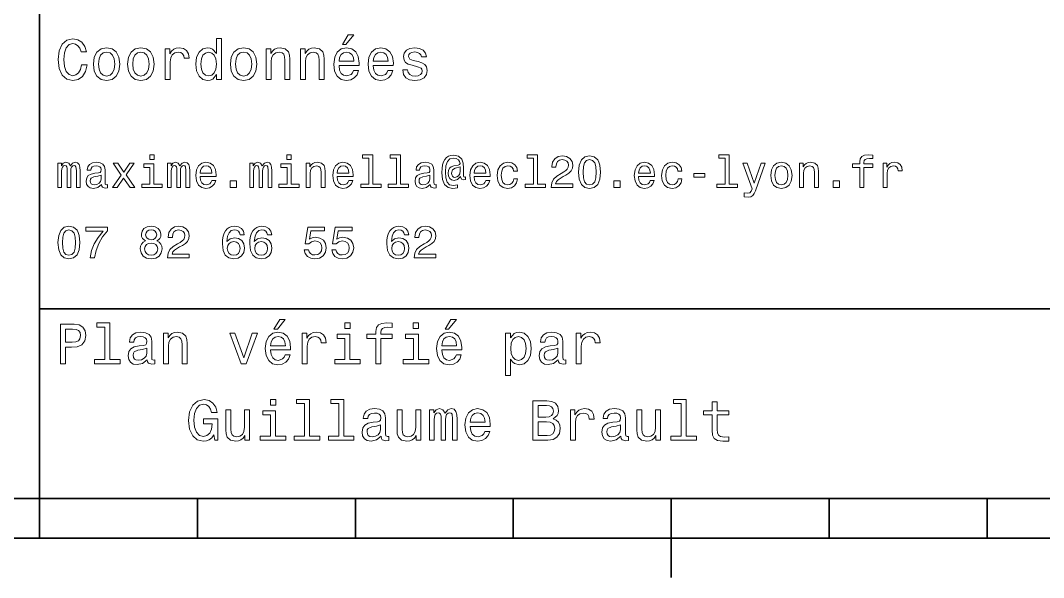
# Model space of a CAD drawing. Extents: x 0 to 420, y 0 to 297.
# Drawn here: x 218.8 to 283.6, y 5 to 40.3 of the extents above; entities that cross this region are included whole.
import ezdxf

# ---------------------------------------------------------------- set-up
doc = ezdxf.new("R2010")
doc.units = 0

msp = doc.modelspace()

# ---------------------------------------------------------------- linework, layer by layer
at = {"color": 7, "lineweight": 35}
for p, q in [((220, 10), (220, 70)), ((220, 22), (285, 22)), ((10, 10), (410, 10)), ((220, 10), (410, 10)), ((110, 7.5), (310, 7.5))]:
    msp.add_line(p, q, dxfattribs=at)
at = {"color": 7, "lineweight": 35, "ltscale": 0.0625}
for p, q in [((220, 10), (220, 7.5)), ((230, 10), (230, 7.5)), ((240, 10), (240, 7.5)), ((250, 10), (250, 7.5)), ((270, 10), (270, 7.5)), ((280, 10), (280, 7.5))]:
    msp.add_line(p, q, dxfattribs=at)
at = {"color": 7, "lineweight": 35, "ltscale": 0.125}
msp.add_line((260, 10), (260, 5), dxfattribs=at)
at = {"color": 7, "lineweight": 13}
for points in [[(222.667862, 37.460373), (222.595825, 37.15778), (222.476944, 36.941643), (222.311234, 36.808357), (222.116714, 36.765129), (221.882568, 36.829971), (221.698853, 37.024494), (221.57637, 37.341499), (221.536743, 37.780979), (221.57637, 38.216858), (221.695251, 38.537464), (221.878967, 38.731987), (222.116714, 38.80043), (222.289627, 38.764408), (222.437317, 38.663544), (222.552597, 38.501442), (222.631851, 38.278099), (222.97406, 38.278099), (222.865997, 38.620316), (222.67868, 38.879681), (222.422913, 39.041786), (222.116714, 39.099422), (221.734863, 39.009365), (221.443085, 38.757202), (221.255768, 38.342937), (221.190918, 37.780979), (221.255768, 37.219021), (221.443085, 36.804756), (221.734863, 36.548992), (222.116714, 36.462536), (222.451736, 36.530979), (222.721909, 36.721901), (222.912827, 37.035301), (223.013687, 37.460373)], [(231.201721, 36.829971), (231.201721, 36.530979), (231.518738, 36.530979), (231.518738, 39.117435), (231.205338, 39.117435), (231.205338, 38.170029), (230.963974, 38.443802), (230.816284, 38.508644), (230.646973, 38.533859), (230.340775, 38.461815), (230.103027, 38.260086), (229.94812, 37.935879), (229.894089, 37.5), (229.94812, 37.064121), (230.103027, 36.736309), (230.340775, 36.530979), (230.646973, 36.462536), (230.816284, 36.487751), (230.967575, 36.552593)], [(239.184433, 38.728386), (239.396973, 38.728386), (239.89769, 39.340778), (239.544662, 39.340778)], [(223.413544, 37.496399), (223.471176, 37.056915), (223.636887, 36.732708), (223.899857, 36.530979), (224.252884, 36.462536), (224.60231, 36.530979), (224.86528, 36.729107), (225.030975, 37.053314), (225.092224, 37.496399), (225.030975, 37.935879), (224.86528, 38.263687), (224.60231, 38.461815), (224.252884, 38.533859), (223.899857, 38.461815), (223.636887, 38.260086), (223.471176, 37.935879)], [(223.737747, 37.5), (223.770172, 37.824207), (223.871033, 38.058357), (224.033142, 38.20245), (224.252884, 38.25288), (224.469025, 38.20245), (224.631119, 38.061958), (224.731995, 37.824207), (224.768005, 37.5), (224.731995, 37.172188), (224.631119, 36.934437), (224.469025, 36.790344), (224.252884, 36.743515), (224.033142, 36.790344), (223.871033, 36.934437), (223.770172, 37.172188)], [(225.582138, 37.496399), (225.639771, 37.056915), (225.805481, 36.732708), (226.068451, 36.530979), (226.421463, 36.462536), (226.770889, 36.530979), (227.033859, 36.729107), (227.19957, 37.053314), (227.260803, 37.496399), (227.19957, 37.935879), (227.033859, 38.263687), (226.770889, 38.461815), (226.421463, 38.533859), (226.068451, 38.461815), (225.805481, 38.260086), (225.639771, 37.935879)], [(225.906342, 37.5), (225.938766, 37.824207), (226.039627, 38.058357), (226.201736, 38.20245), (226.421463, 38.25288), (226.637604, 38.20245), (226.799713, 38.061958), (226.900574, 37.824207), (226.9366, 37.5), (226.900574, 37.172188), (226.799713, 36.934437), (226.637604, 36.790344), (226.421463, 36.743515), (226.201736, 36.790344), (226.039627, 36.934437), (225.938766, 37.172188)], [(227.963257, 36.530979), (228.280258, 36.530979), (228.280258, 37.636887), (228.312683, 37.903458), (228.409943, 38.094379), (228.568451, 38.209652), (228.780975, 38.249279), (228.939484, 38.224064), (229.05835, 38.152016), (229.130402, 38.029537), (229.155624, 37.863831), (229.476227, 37.863831), (229.432999, 38.155621), (229.314117, 38.364552), (229.115997, 38.490635), (228.845825, 38.533859), (228.662109, 38.505043), (228.503601, 38.432995), (228.363113, 38.310516), (228.251434, 38.144814), (228.251434, 38.465416), (227.963257, 38.465416)], [(230.701004, 38.249279), (230.909943, 38.198845), (231.068451, 38.058357), (231.162109, 37.824207), (231.19812, 37.5), (231.162109, 37.172188), (231.068451, 36.938038), (230.909943, 36.793949), (230.701004, 36.747116), (230.502884, 36.793949), (230.351593, 36.938038), (230.250717, 37.175793), (230.218292, 37.5), (230.250717, 37.820606), (230.351593, 38.054756), (230.502884, 38.198845)], [(232.087891, 37.496399), (232.145538, 37.056915), (232.311234, 36.732708), (232.574203, 36.530979), (232.927231, 36.462536), (233.276657, 36.530979), (233.539627, 36.729107), (233.705338, 37.053314), (233.766571, 37.496399), (233.705338, 37.935879), (233.539627, 38.263687), (233.276657, 38.461815), (232.927231, 38.533859), (232.574203, 38.461815), (232.311234, 38.260086), (232.145538, 37.935879)], [(232.412109, 37.5), (232.444519, 37.824207), (232.545395, 38.058357), (232.707489, 38.20245), (232.927231, 38.25288), (233.143372, 38.20245), (233.305481, 38.061958), (233.406342, 37.824207), (233.442368, 37.5), (233.406342, 37.172188), (233.305481, 36.934437), (233.143372, 36.790344), (232.927231, 36.743515), (232.707489, 36.790344), (232.545395, 36.934437), (232.444519, 37.172188)], [(234.350143, 36.530979), (234.667145, 36.530979), (234.667145, 37.647694), (234.69957, 37.903458), (234.804031, 38.090778), (234.966141, 38.206051), (235.182281, 38.249279), (235.355194, 38.213257), (235.463257, 38.115993), (235.517288, 37.953888), (235.535309, 37.737751), (235.535309, 36.530979), (235.85231, 36.530979), (235.85231, 37.802593), (235.837891, 38.058357), (235.773056, 38.270893), (235.560516, 38.465416), (235.229111, 38.533859), (235.045395, 38.508644), (234.890488, 38.440201), (234.757202, 38.324928), (234.65274, 38.170029), (234.65274, 38.465416), (234.350143, 38.465416)], [(236.518738, 36.530979), (236.835739, 36.530979), (236.835739, 37.647694), (236.868149, 37.903458), (236.972626, 38.090778), (237.13472, 38.206051), (237.350861, 38.249279), (237.523773, 38.213257), (237.631836, 38.115993), (237.685883, 37.953888), (237.703888, 37.737751), (237.703888, 36.530979), (238.020889, 36.530979), (238.020889, 37.802593), (238.006485, 38.058357), (237.94165, 38.270893), (237.729111, 38.465416), (237.39769, 38.533859), (237.213974, 38.508644), (237.059082, 38.440201), (236.925797, 38.324928), (236.82132, 38.170029), (236.82132, 38.465416), (236.518738, 38.465416)], [(238.964691, 37.406338), (240.232712, 37.406338), (240.236313, 37.554035), (240.17868, 37.9683), (240.020172, 38.278099), (239.768005, 38.465416), (239.432999, 38.533859), (239.105194, 38.461815), (238.853027, 38.260086), (238.690918, 37.932278), (238.633286, 37.5), (238.687317, 37.056915), (238.849426, 36.732708), (239.097977, 36.530979), (239.422195, 36.462536), (239.703171, 36.509365), (239.933716, 36.631844), (240.103027, 36.826366), (240.200287, 37.085735), (239.886887, 37.085735), (239.822052, 36.941643), (239.728394, 36.833572), (239.461823, 36.747116), (239.256485, 36.786743), (239.101593, 36.912823), (239.000717, 37.118156), (238.964691, 37.395531)], [(238.964691, 37.672909), (239.004318, 37.921471), (239.101593, 38.105186), (239.249283, 38.216858), (239.443802, 38.256485), (239.63472, 38.216858), (239.782425, 38.105186), (239.872482, 37.921471), (239.904907, 37.672909)], [(241.133286, 37.406338), (242.401306, 37.406338), (242.404907, 37.554035), (242.34726, 37.9683), (242.188766, 38.278099), (241.9366, 38.465416), (241.601593, 38.533859), (241.273773, 38.461815), (241.021606, 38.260086), (240.859512, 37.932278), (240.80188, 37.5), (240.855911, 37.056915), (241.018005, 36.732708), (241.266571, 36.530979), (241.590775, 36.462536), (241.871765, 36.509365), (242.10231, 36.631844), (242.271606, 36.826366), (242.368881, 37.085735), (242.055481, 37.085735), (241.990631, 36.941643), (241.896973, 36.833572), (241.630402, 36.747116), (241.425079, 36.786743), (241.270172, 36.912823), (241.169312, 37.118156), (241.133286, 37.395531)], [(241.133286, 37.672909), (241.172913, 37.921471), (241.270172, 38.105186), (241.417862, 38.216858), (241.612396, 38.256485), (241.803314, 38.216858), (241.951004, 38.105186), (242.041061, 37.921471), (242.073486, 37.672909)], [(243.971909, 37.658501), (243.66571, 37.730545), (243.438766, 37.8134), (243.363113, 37.982708), (243.384735, 38.101585), (243.460373, 38.188038), (243.582855, 38.242073), (243.759369, 38.263687), (243.92868, 38.242073), (244.061966, 38.177231), (244.148422, 38.079971), (244.184448, 37.950287), (244.494232, 37.950287), (244.494232, 37.957493), (244.440201, 38.191643), (244.292511, 38.375359), (244.061966, 38.490635), (243.759369, 38.533859), (243.453171, 38.490635), (243.229828, 38.371758), (243.08934, 38.195244), (243.046112, 37.971901), (243.078537, 37.755764), (243.179398, 37.604465), (243.345108, 37.496399), (243.586456, 37.42075), (243.939484, 37.334293), (244.155624, 37.244236), (244.213257, 37.172188), (244.234879, 37.064121), (244.202454, 36.930836), (244.115997, 36.829971), (243.97551, 36.765129), (243.788193, 36.743515), (243.590057, 36.765129), (243.445969, 36.840778), (243.348709, 36.963257), (243.309082, 37.132565), (243.002884, 37.132565), (243.053314, 36.844379), (243.201004, 36.635445), (243.435165, 36.509365), (243.759369, 36.462536), (244.097992, 36.509365), (244.346542, 36.635445), (244.497833, 36.837173), (244.55188, 37.100143), (244.512253, 37.327087), (244.400574, 37.481987), (244.216858, 37.582851)], [(227.259369, 31.749279), (226.991348, 31.749279), (226.991348, 31.461094), (227.259369, 31.461094)], [(235.933716, 31.749279), (235.66571, 31.749279), (235.66571, 31.461094), (235.933716, 31.461094)], [(240.858795, 31.536022), (240.858795, 29.893372), (240.337173, 29.893372), (240.337173, 29.680115), (241.631119, 29.680115), (241.631119, 29.893372), (241.112396, 29.893372), (241.112396, 31.749279), (240.46109, 31.749279), (240.46109, 31.536022)], [(242.593658, 31.536022), (242.593658, 29.893372), (242.072052, 29.893372), (242.072052, 29.680115), (243.365997, 29.680115), (243.365997, 29.893372), (242.84726, 29.893372), (242.84726, 31.749279), (242.195969, 31.749279), (242.195969, 31.536022)], [(251.268021, 31.536022), (251.268021, 29.893372), (250.746399, 29.893372), (250.746399, 29.680115), (252.040344, 29.680115), (252.040344, 29.893372), (251.521622, 29.893372), (251.521622, 31.749279), (250.870316, 31.749279), (250.870316, 31.536022)], [(263.412109, 31.536022), (263.412109, 29.893372), (262.890503, 29.893372), (262.890503, 29.680115), (264.184448, 29.680115), (264.184448, 29.893372), (263.66571, 29.893372), (263.66571, 31.749279), (263.014404, 31.749279), (263.014404, 31.536022)], [(271.933716, 30.959654), (271.933716, 29.680115), (272.187317, 29.680115), (272.187317, 30.959654), (272.763702, 30.959654), (272.763702, 31.175793), (272.187317, 31.175793), (272.187317, 31.270893), (272.207489, 31.386166), (272.273773, 31.463976), (272.386169, 31.510086), (272.547546, 31.527376), (272.763702, 31.51585), (272.763702, 31.734869), (272.489929, 31.749279), (272.242096, 31.723343), (272.069183, 31.645533), (271.965424, 31.510086), (271.933716, 31.317001), (271.933716, 31.175793), (271.469757, 31.175793), (271.469757, 30.959654)], [(221.170029, 29.680115), (221.403458, 29.680115), (221.403458, 30.714697), (221.417862, 30.870316), (221.46109, 30.982708), (221.527374, 31.04899), (221.613831, 31.074928), (221.682999, 31.051872), (221.729111, 30.994236), (221.752167, 30.896254), (221.760803, 30.766571), (221.760803, 29.680115), (221.979828, 29.680115), (221.979828, 30.714697), (221.994232, 30.867435), (222.03746, 30.979826), (222.106628, 31.04899), (222.193085, 31.074928), (222.262253, 31.051872), (222.308365, 30.994236), (222.337173, 30.766571), (222.337173, 29.680115), (222.570602, 29.680115), (222.570602, 30.749279), (222.556198, 30.971182), (222.510086, 31.141211), (222.417862, 31.244957), (222.268005, 31.282421), (222.092224, 31.224783), (221.956772, 31.057636), (221.850143, 31.221901), (221.671463, 31.282421), (221.507202, 31.224783), (221.394806, 31.0634), (221.394806, 31.227665), (221.170029, 31.227665)], [(223.925079, 29.881844), (223.925079, 29.873198), (223.939484, 29.775215), (223.982712, 29.706051), (224.164261, 29.651297), (224.305481, 29.674351), (224.305481, 29.870316), (224.244949, 29.861671), (224.164261, 29.899136), (224.149857, 30.014408), (224.149857, 30.815561), (224.11528, 31.020172), (224.014404, 31.164265), (223.838623, 31.250719), (223.590775, 31.282421), (223.348709, 31.247837), (223.170029, 31.149855), (223.057632, 30.997118), (223.020172, 30.795389), (223.020172, 30.778097), (223.247833, 30.778097), (223.268005, 30.899136), (223.331406, 30.98559), (223.435165, 31.037464), (223.582138, 31.057636), (223.723343, 31.043226), (223.824203, 31), (223.88472, 30.925072), (223.904892, 30.821325), (223.893372, 30.700287), (223.84726, 30.639769), (223.731995, 30.61095), (223.515854, 30.587896), (223.268005, 30.536022), (223.092224, 30.443804), (222.98848, 30.299711), (222.956772, 30.086454), (222.985596, 29.896254), (223.074921, 29.755043), (223.219025, 29.665705), (223.417862, 29.634005), (223.685883, 29.694525)], [(224.925079, 29.680115), (225.322769, 30.282421), (225.731995, 29.680115), (226.03746, 29.680115), (225.484146, 30.478386), (226.005768, 31.227665), (225.711823, 31.227665), (225.33429, 30.665705), (224.956772, 31.227665), (224.657059, 31.227665), (225.170029, 30.475504), (224.628235, 29.680115)], [(227.250717, 29.893372), (227.250717, 31.175793), (226.599426, 31.175793), (226.599426, 30.959654), (226.997116, 30.959654), (226.997116, 29.893372), (226.478394, 29.893372), (226.478394, 29.680115), (227.775223, 29.680115), (227.775223, 29.893372)], [(228.109512, 29.680115), (228.342941, 29.680115), (228.342941, 30.714697), (228.357346, 30.870316), (228.400574, 30.982708), (228.466858, 31.04899), (228.553314, 31.074928), (228.622482, 31.051872), (228.668594, 30.994236), (228.69165, 30.896254), (228.700287, 30.766571), (228.700287, 29.680115), (228.919312, 29.680115), (228.919312, 30.714697), (228.933716, 30.867435), (228.976944, 30.979826), (229.046112, 31.04899), (229.132568, 31.074928), (229.201721, 31.051872), (229.247833, 30.994236), (229.276657, 30.766571), (229.276657, 29.680115), (229.510086, 29.680115), (229.510086, 30.749279), (229.495682, 30.971182), (229.44957, 31.141211), (229.357346, 31.244957), (229.207489, 31.282421), (229.031708, 31.224783), (228.896255, 31.057636), (228.789627, 31.221901), (228.610947, 31.282421), (228.446686, 31.224783), (228.33429, 31.0634), (228.33429, 31.227665), (228.109512, 31.227665)], [(230.167145, 30.380404), (231.181549, 30.380404), (231.184433, 30.498558), (231.138336, 30.829971), (231.01152, 31.077808), (230.809799, 31.227665), (230.541794, 31.282421), (230.279541, 31.224783), (230.077805, 31.0634), (229.94812, 30.801151), (229.902023, 30.45533), (229.945251, 30.100864), (230.074921, 29.841497), (230.273773, 29.680115), (230.533142, 29.62536), (230.757919, 29.662825), (230.942368, 29.760807), (231.077805, 29.916426), (231.155624, 30.123919), (230.904907, 30.123919), (230.853027, 30.008644), (230.778091, 29.92219), (230.564835, 29.853025), (230.400574, 29.884726), (230.276657, 29.98559), (230.195969, 30.149855), (230.167145, 30.371758)], [(233.314117, 29.680115), (233.547546, 29.680115), (233.547546, 30.714697), (233.561966, 30.870316), (233.605194, 30.982708), (233.671463, 31.04899), (233.757919, 31.074928), (233.827087, 31.051872), (233.873199, 30.994236), (233.896255, 30.896254), (233.904892, 30.766571), (233.904892, 29.680115), (234.123917, 29.680115), (234.123917, 30.714697), (234.138321, 30.867435), (234.181549, 30.979826), (234.250717, 31.04899), (234.337173, 31.074928), (234.406342, 31.051872), (234.452454, 30.994236), (234.481262, 30.766571), (234.481262, 29.680115), (234.714691, 29.680115), (234.714691, 30.749279), (234.700287, 30.971182), (234.654175, 31.141211), (234.561966, 31.244957), (234.412109, 31.282421), (234.236313, 31.224783), (234.100861, 31.057636), (233.994232, 31.221901), (233.815567, 31.282421), (233.651291, 31.224783), (233.53891, 31.0634), (233.53891, 31.227665), (233.314117, 31.227665)], [(235.925064, 29.893372), (235.925064, 31.175793), (235.273773, 31.175793), (235.273773, 30.959654), (235.671463, 30.959654), (235.671463, 29.893372), (235.15274, 29.893372), (235.15274, 29.680115), (236.44957, 29.680115), (236.44957, 29.893372)], [(236.88472, 29.680115), (237.138321, 29.680115), (237.138321, 30.573486), (237.164261, 30.778097), (237.247833, 30.927954), (237.377518, 31.020172), (237.55043, 31.054754), (237.688751, 31.025936), (237.775208, 30.948126), (237.818451, 30.818443), (237.832855, 30.645533), (237.832855, 29.680115), (238.086456, 29.680115), (238.086456, 30.697407), (238.074921, 30.902018), (238.023056, 31.072046), (237.853027, 31.227665), (237.587891, 31.282421), (237.440918, 31.262247), (237.317001, 31.207493), (237.210373, 31.115273), (237.126801, 30.991354), (237.126801, 31.227665), (236.88472, 31.227665)], [(238.841492, 30.380404), (239.855911, 30.380404), (239.858795, 30.498558), (239.812683, 30.829971), (239.685883, 31.077808), (239.484146, 31.227665), (239.216141, 31.282421), (238.953888, 31.224783), (238.752167, 31.0634), (238.622482, 30.801151), (238.57637, 30.45533), (238.619598, 30.100864), (238.749283, 29.841497), (238.94812, 29.680115), (239.207489, 29.62536), (239.432281, 29.662825), (239.616714, 29.760807), (239.752167, 29.916426), (239.829971, 30.123919), (239.579254, 30.123919), (239.527374, 30.008644), (239.452454, 29.92219), (239.239197, 29.853025), (239.074921, 29.884726), (238.951004, 29.98559), (238.870316, 30.149855), (238.841492, 30.371758)], [(244.743515, 29.881844), (244.743515, 29.873198), (244.757919, 29.775215), (244.801147, 29.706051), (244.982712, 29.651297), (245.123917, 29.674351), (245.123917, 29.870316), (245.0634, 29.861671), (244.982712, 29.899136), (244.968292, 30.014408), (244.968292, 30.815561), (244.933716, 31.020172), (244.832855, 31.164265), (244.657059, 31.250719), (244.409225, 31.282421), (244.167145, 31.247837), (243.988464, 31.149855), (243.876083, 30.997118), (243.838623, 30.795389), (243.838623, 30.778097), (244.066284, 30.778097), (244.086456, 30.899136), (244.149857, 30.98559), (244.253601, 31.037464), (244.400574, 31.057636), (244.541779, 31.043226), (244.642654, 31), (244.703171, 30.925072), (244.723343, 30.821325), (244.711823, 30.700287), (244.66571, 30.639769), (244.55043, 30.61095), (244.33429, 30.587896), (244.086456, 30.536022), (243.91066, 30.443804), (243.806915, 30.299711), (243.775223, 30.086454), (243.804031, 29.896254), (243.893372, 29.755043), (244.03746, 29.665705), (244.236313, 29.634005), (244.504318, 29.694525)], [(246.97406, 30.190201), (246.97406, 30.357347), (246.927948, 30.348703), (246.873199, 30.368876), (246.855911, 30.429394), (246.855911, 30.902018), (246.832855, 31.236311), (246.740631, 31.48415), (246.52449, 31.668587), (246.221909, 31.734869), (246.046112, 31.717579), (245.896255, 31.665705), (245.766571, 31.57925), (245.662827, 31.458212), (245.582138, 31.305475), (245.52449, 31.118155), (245.489914, 30.893372), (245.478394, 30.639769), (245.518738, 30.193083), (245.648422, 29.87608), (245.864548, 29.685879), (246.172913, 29.62536), (246.455338, 29.671469), (246.455338, 29.861671), (246.207489, 29.815561), (245.968292, 29.864553), (245.809799, 30.023054), (245.723343, 30.291065), (245.697403, 30.680115), (245.726227, 31.060518), (245.824203, 31.331411), (245.982712, 31.495676), (246.213257, 31.550432), (246.389053, 31.518732), (246.518738, 31.443804), (246.599426, 31.331411), (246.628235, 31.201729), (246.596542, 31.138329), (246.510086, 31.109509), (246.227661, 31.066282), (246.072052, 31.002882), (245.959656, 30.904898), (245.893372, 30.769451), (245.873199, 30.590778), (245.899139, 30.397694), (245.971176, 30.253601), (246.08934, 30.164265), (246.244965, 30.135447), (246.472626, 30.195965), (246.66571, 30.386166), (246.66571, 30.368876), (246.711823, 30.216137), (246.870316, 30.170029)], [(247.515854, 30.380404), (248.530258, 30.380404), (248.533142, 30.498558), (248.48703, 30.829971), (248.360229, 31.077808), (248.158508, 31.227665), (247.890488, 31.282421), (247.628235, 31.224783), (247.426514, 31.0634), (247.296829, 30.801151), (247.250717, 30.45533), (247.293945, 30.100864), (247.42363, 29.841497), (247.622482, 29.680115), (247.881851, 29.62536), (248.106628, 29.662825), (248.291061, 29.760807), (248.426514, 29.916426), (248.504318, 30.123919), (248.253601, 30.123919), (248.201736, 30.008644), (248.126801, 29.92219), (247.913544, 29.853025), (247.749283, 29.884726), (247.625366, 29.98559), (247.544678, 30.149855), (247.515854, 30.371758)], [(250.014404, 30.714697), (250.265137, 30.714697), (250.213257, 30.945244), (250.08934, 31.126801), (249.896255, 31.239193), (249.645538, 31.282421), (249.368881, 31.224783), (249.158508, 31.0634), (249.02594, 30.801151), (248.979828, 30.449568), (249.023056, 30.100864), (249.15274, 29.841497), (249.357346, 29.680115), (249.636887, 29.62536), (249.884735, 29.668587), (250.07782, 29.789625), (250.210373, 29.979826), (250.268005, 30.233429), (250.02594, 30.233429), (249.982712, 30.072046), (249.902023, 29.951008), (249.786743, 29.87608), (249.645538, 29.853025), (249.469742, 29.89049), (249.342941, 30.005764), (249.265137, 30.193083), (249.239197, 30.458212), (249.265137, 30.717579), (249.345825, 30.904898), (249.47551, 31.020172), (249.645538, 31.060518), (249.795395, 31.034582), (249.907776, 30.9683), (249.982712, 30.858789)], [(252.391937, 29.680115), (253.766571, 29.680115), (253.766571, 29.927954), (252.680115, 29.927954), (252.740631, 30.0634), (252.844391, 30.175793), (253.164276, 30.380404), (253.33429, 30.466858), (253.524506, 30.590778), (253.659943, 30.734869), (253.737762, 30.904898), (253.766571, 31.097982), (253.71759, 31.340057), (253.582138, 31.530258), (253.374634, 31.651297), (253.106628, 31.694523), (252.829971, 31.645533), (252.619598, 31.510086), (252.484161, 31.293947), (252.438049, 31.008644), (252.438049, 30.9683), (252.700287, 30.9683), (252.700287, 30.991354), (252.726227, 31.187319), (252.804031, 31.331411), (252.927963, 31.42363), (253.092224, 31.45533), (253.259369, 31.426512), (253.383286, 31.354465), (253.463989, 31.242075), (253.492798, 31.100864), (253.472626, 30.9683), (253.417877, 30.855907), (253.325653, 30.757925), (253.198853, 30.671469), (253.028824, 30.57925), (252.746399, 30.400576), (252.547546, 30.210375), (252.429398, 29.979826), (252.391937, 29.688761)], [(254.135452, 30.657061), (254.17868, 30.204611), (254.314117, 29.881844), (254.530258, 29.685879), (254.829971, 29.622478), (255.126801, 29.685879), (255.342941, 29.881844), (255.47551, 30.204611), (255.521622, 30.657061), (255.47551, 31.106628), (255.420746, 31.285301), (255.342941, 31.432276), (255.126801, 31.628242), (254.829971, 31.694523), (254.530258, 31.628242), (254.314117, 31.429394), (254.17868, 31.106628)], [(254.412109, 30.657061), (254.435165, 31.005764), (254.507202, 31.256483), (254.636887, 31.403458), (254.829971, 31.45533), (255.020172, 31.403458), (255.149857, 31.256483), (255.221909, 31.005764), (255.244965, 30.657061), (255.221909, 30.305475), (255.149857, 30.054754), (255.020172, 29.90778), (254.829971, 29.858789), (254.636887, 29.90778), (254.507202, 30.054754), (254.435165, 30.305475)], [(257.925079, 30.380404), (258.939484, 30.380404), (258.942383, 30.498558), (258.896271, 30.829971), (258.76947, 31.077808), (258.567719, 31.227665), (258.299713, 31.282421), (258.037476, 31.224783), (257.835754, 31.0634), (257.706055, 30.801151), (257.659943, 30.45533), (257.703186, 30.100864), (257.832855, 29.841497), (258.031708, 29.680115), (258.291077, 29.62536), (258.515869, 29.662825), (258.700287, 29.760807), (258.835754, 29.916426), (258.913544, 30.123919), (258.662842, 30.123919), (258.610962, 30.008644), (258.536011, 29.92219), (258.322784, 29.853025), (258.158508, 29.884726), (258.034576, 29.98559), (257.953888, 30.149855), (257.925079, 30.371758)], [(260.423645, 30.714697), (260.674347, 30.714697), (260.622498, 30.945244), (260.498566, 31.126801), (260.305481, 31.239193), (260.054749, 31.282421), (259.778107, 31.224783), (259.567719, 31.0634), (259.435181, 30.801151), (259.389038, 30.449568), (259.432281, 30.100864), (259.561951, 29.841497), (259.766571, 29.680115), (260.046112, 29.62536), (260.293945, 29.668587), (260.48703, 29.789625), (260.619598, 29.979826), (260.677246, 30.233429), (260.435181, 30.233429), (260.391937, 30.072046), (260.311249, 29.951008), (260.195984, 29.87608), (260.054749, 29.853025), (259.878967, 29.89049), (259.752167, 30.005764), (259.674347, 30.193083), (259.648438, 30.458212), (259.674347, 30.717579), (259.755035, 30.904898), (259.884735, 31.020172), (260.054749, 31.060518), (260.20462, 31.034582), (260.317017, 30.9683), (260.391937, 30.858789)], [(265.683014, 31.227665), (265.239197, 29.95389), (264.804047, 31.227665), (264.527374, 31.227665), (265.115295, 29.59366), (265.063416, 29.449568), (264.982727, 29.351585), (264.84726, 29.319883), (264.613831, 29.348703), (264.613831, 29.103746), (264.858795, 29.08069), (265.034576, 29.103746), (265.158508, 29.175793), (265.247833, 29.299711), (265.325653, 29.481268), (265.953888, 31.227665)], [(266.302612, 30.45245), (266.348694, 30.100864), (266.481262, 29.841497), (266.69165, 29.680115), (266.97406, 29.62536), (267.253601, 29.680115), (267.463989, 29.838615), (267.596558, 30.097982), (267.645538, 30.45245), (267.596558, 30.804033), (267.463989, 31.066282), (267.253601, 31.224783), (266.97406, 31.282421), (266.69165, 31.224783), (266.481262, 31.0634), (266.348694, 30.804033)], [(268.112396, 29.680115), (268.365997, 29.680115), (268.365997, 30.573486), (268.391937, 30.778097), (268.475525, 30.927954), (268.605194, 31.020172), (268.778107, 31.054754), (268.916443, 31.025936), (269.002899, 30.948126), (269.046112, 30.818443), (269.060516, 30.645533), (269.060516, 29.680115), (269.314117, 29.680115), (269.314117, 30.697407), (269.302612, 30.902018), (269.250732, 31.072046), (269.080688, 31.227665), (268.815582, 31.282421), (268.66861, 31.262247), (268.544678, 31.207493), (268.438049, 31.115273), (268.354492, 30.991354), (268.354492, 31.227665), (268.112396, 31.227665)], [(273.412109, 29.680115), (273.66571, 29.680115), (273.66571, 30.56484), (273.69165, 30.778097), (273.76947, 30.930836), (273.896271, 31.023054), (274.066284, 31.054754), (274.193085, 31.034582), (274.288208, 30.976944), (274.345825, 30.878962), (274.365997, 30.746397), (274.622498, 30.746397), (274.587891, 30.979826), (274.492798, 31.146973), (274.33429, 31.247837), (274.118164, 31.282421), (273.971191, 31.259365), (273.844391, 31.201729), (273.731995, 31.103746), (273.64267, 30.971182), (273.64267, 31.227665), (273.412109, 31.227665)], [(223.896255, 30.221901), (223.861664, 30.072046), (223.769455, 29.956772), (223.631119, 29.881844), (223.46109, 29.855907), (223.351578, 29.870316), (223.273773, 29.916426), (223.224777, 29.997118), (223.210373, 30.10951), (223.221909, 30.210375), (223.268005, 30.282421), (223.452454, 30.363111), (223.685883, 30.397694), (223.896255, 30.466858)], [(230.167145, 30.593658), (230.198853, 30.792507), (230.276657, 30.93948), (230.394806, 31.028818), (230.55043, 31.060518), (230.703171, 31.028818), (230.82132, 30.93948), (230.893372, 30.792507), (230.919312, 30.593658)], [(238.841492, 30.593658), (238.873199, 30.792507), (238.951004, 30.93948), (239.069168, 31.028818), (239.224777, 31.060518), (239.377518, 31.028818), (239.495682, 30.93948), (239.567719, 30.792507), (239.593658, 30.593658)], [(244.714691, 30.221901), (244.680115, 30.072046), (244.587891, 29.956772), (244.44957, 29.881844), (244.279541, 29.855907), (244.170029, 29.870316), (244.092224, 29.916426), (244.043228, 29.997118), (244.028824, 30.10951), (244.040344, 30.210375), (244.086456, 30.282421), (244.270889, 30.363111), (244.504318, 30.397694), (244.714691, 30.466858)], [(246.639771, 30.734869), (246.610947, 30.556196), (246.53891, 30.429394), (246.429398, 30.351585), (246.299713, 30.328529), (246.210373, 30.342939), (246.146973, 30.394812), (246.106628, 30.481268), (246.095108, 30.602304), (246.144089, 30.801151), (246.311234, 30.904898), (246.639771, 30.98559)], [(247.515854, 30.593658), (247.547546, 30.792507), (247.625366, 30.93948), (247.743515, 31.028818), (247.899139, 31.060518), (248.05188, 31.028818), (248.170029, 30.93948), (248.242081, 30.792507), (248.268005, 30.593658)], [(257.925079, 30.593658), (257.956787, 30.792507), (258.034576, 30.93948), (258.15274, 31.028818), (258.30835, 31.060518), (258.46109, 31.028818), (258.579254, 30.93948), (258.651306, 30.792507), (258.677246, 30.593658)], [(261.420746, 30.340057), (262.118164, 30.340057), (262.118164, 30.567722), (261.420746, 30.567722)], [(266.561951, 30.45533), (266.587891, 30.714697), (266.668579, 30.902018), (266.798279, 31.01729), (266.97406, 31.057636), (267.146973, 31.01729), (267.276672, 30.904898), (267.357361, 30.714697), (267.386169, 30.45533), (267.357361, 30.193083), (267.276672, 30.002882), (267.146973, 29.887608), (266.97406, 29.850143), (266.798279, 29.887608), (266.668579, 30.002882), (266.587891, 30.193083)], [(232.077805, 29.680115), (232.47551, 29.680115), (232.47551, 30.10951), (232.077805, 30.10951)], [(256.365997, 29.680115), (256.763702, 29.680115), (256.763702, 30.10951), (256.365997, 30.10951)], [(270.244965, 29.680115), (270.64267, 29.680115), (270.64267, 30.10951), (270.244965, 30.10951)], [(221.172913, 26.201731), (221.216141, 25.749281), (221.351578, 25.426514), (221.567719, 25.230549), (221.867432, 25.167149), (222.164261, 25.230549), (222.380402, 25.426514), (222.51297, 25.749281), (222.559082, 26.201731), (222.51297, 26.651299), (222.458206, 26.829971), (222.380402, 26.976946), (222.164261, 27.172913), (221.867432, 27.239193), (221.567719, 27.172913), (221.351578, 26.974064), (221.216141, 26.651299)], [(226.714691, 26.302595), (226.567719, 26.221903), (226.466858, 26.10951), (226.403458, 25.9683), (226.383286, 25.798271), (226.429398, 25.541788), (226.561966, 25.342941), (226.778091, 25.216139), (227.072052, 25.167149), (227.363113, 25.216139), (227.579254, 25.342941), (227.711823, 25.541788), (227.760803, 25.798271), (227.737747, 25.9683), (227.677231, 26.10951), (227.573486, 26.221903), (227.429398, 26.302595), (227.544662, 26.371759), (227.625366, 26.46686), (227.674347, 26.582134), (227.691635, 26.723343), (227.645538, 26.927956), (227.52449, 27.09222), (227.328537, 27.198849), (227.072052, 27.239193), (226.812683, 27.198849), (226.616714, 27.09222), (226.492798, 26.927956), (226.44957, 26.723343), (226.463974, 26.582134), (226.51297, 26.46686)], [(228.103745, 25.224785), (229.478394, 25.224785), (229.478394, 25.472624), (228.391937, 25.472624), (228.452454, 25.60807), (228.556198, 25.720463), (228.876083, 25.925074), (229.046112, 26.011528), (229.236313, 26.135448), (229.371765, 26.279539), (229.44957, 26.449568), (229.478394, 26.642653), (229.429398, 26.884727), (229.293945, 27.074928), (229.086456, 27.195967), (228.818451, 27.239193), (228.541794, 27.190203), (228.331406, 27.054756), (228.195969, 26.838617), (228.149857, 26.553314), (228.149857, 26.51297), (228.412109, 26.51297), (228.412109, 26.536024), (228.438034, 26.731989), (228.515854, 26.876081), (228.639771, 26.9683), (228.804031, 27), (228.971176, 26.971182), (229.095093, 26.899136), (229.175797, 26.786745), (229.204605, 26.645535), (229.184433, 26.51297), (229.129684, 26.400578), (229.03746, 26.302595), (228.91066, 26.216139), (228.740631, 26.12392), (228.458206, 25.945246), (228.259369, 25.755045), (228.141205, 25.524496), (228.103745, 25.233431)], [(232.968292, 26.685881), (232.913544, 26.91931), (232.786743, 27.09222), (232.590775, 27.201731), (232.337173, 27.239193), (232.167145, 27.219021), (232.020172, 27.164267), (231.890488, 27.074928), (231.780975, 26.948128), (231.694519, 26.789627), (231.631119, 26.596542), (231.590775, 26.368877), (231.579254, 26.112392), (231.625366, 25.703171), (231.766571, 25.406342), (231.994232, 25.227667), (232.305481, 25.167149), (232.585022, 25.219021), (232.798264, 25.354467), (232.9366, 25.567724), (232.985596, 25.838617), (232.9366, 26.112392), (232.804031, 26.322767), (232.599426, 26.455332), (232.345825, 26.501442), (232.072052, 26.443806), (231.867432, 26.279539), (231.91066, 26.596542), (232.002884, 26.824209), (232.144089, 26.959656), (232.340057, 27.005764), (232.484146, 26.98271), (232.593658, 26.922192), (232.66571, 26.821327), (232.703171, 26.685881)], [(234.703171, 26.685881), (234.648407, 26.91931), (234.521606, 27.09222), (234.325653, 27.201731), (234.072052, 27.239193), (233.902023, 27.219021), (233.755035, 27.164267), (233.625366, 27.074928), (233.515854, 26.948128), (233.429398, 26.789627), (233.365997, 26.596542), (233.325653, 26.368877), (233.314117, 26.112392), (233.360229, 25.703171), (233.501434, 25.406342), (233.729111, 25.227667), (234.040344, 25.167149), (234.319885, 25.219021), (234.533142, 25.354467), (234.671463, 25.567724), (234.720459, 25.838617), (234.671463, 26.112392), (234.53891, 26.322767), (234.33429, 26.455332), (234.080688, 26.501442), (233.806915, 26.443806), (233.60231, 26.279539), (233.645538, 26.596542), (233.737747, 26.824209), (233.878967, 26.959656), (234.074921, 27.005764), (234.219025, 26.98271), (234.328522, 26.922192), (234.400574, 26.821327), (234.438034, 26.685881)], [(243.377518, 26.685881), (243.322769, 26.91931), (243.195969, 27.09222), (243, 27.201731), (242.746399, 27.239193), (242.57637, 27.219021), (242.429398, 27.164267), (242.299713, 27.074928), (242.190201, 26.948128), (242.103745, 26.789627), (242.040344, 26.596542), (242, 26.368877), (241.988464, 26.112392), (242.034576, 25.703171), (242.175797, 25.406342), (242.403458, 25.227667), (242.714691, 25.167149), (242.994232, 25.219021), (243.207489, 25.354467), (243.345825, 25.567724), (243.394806, 25.838617), (243.345825, 26.112392), (243.213257, 26.322767), (243.008636, 26.455332), (242.755035, 26.501442), (242.481262, 26.443806), (242.276657, 26.279539), (242.319885, 26.596542), (242.412109, 26.824209), (242.553314, 26.959656), (242.749283, 27.005764), (242.893372, 26.98271), (243.002884, 26.922192), (243.074921, 26.821327), (243.112396, 26.685881)], [(243.717575, 25.224785), (245.092224, 25.224785), (245.092224, 25.472624), (244.005768, 25.472624), (244.066284, 25.60807), (244.170029, 25.720463), (244.489914, 25.925074), (244.659943, 26.011528), (244.850143, 26.135448), (244.985596, 26.279539), (245.0634, 26.449568), (245.092224, 26.642653), (245.043228, 26.884727), (244.907776, 27.074928), (244.700287, 27.195967), (244.432281, 27.239193), (244.155624, 27.190203), (243.945251, 27.054756), (243.809799, 26.838617), (243.763687, 26.553314), (243.763687, 26.51297), (244.02594, 26.51297), (244.02594, 26.536024), (244.05188, 26.731989), (244.129684, 26.876081), (244.253601, 26.9683), (244.417862, 27), (244.585022, 26.971182), (244.708939, 26.899136), (244.789627, 26.786745), (244.818451, 26.645535), (244.798279, 26.51297), (244.743515, 26.400578), (244.651291, 26.302595), (244.52449, 26.216139), (244.354462, 26.12392), (244.072052, 25.945246), (243.873199, 25.755045), (243.755035, 25.524496), (243.717575, 25.233431)], [(221.44957, 26.201731), (221.472626, 26.550434), (221.544662, 26.801153), (221.674347, 26.948128), (221.867432, 27), (222.057632, 26.948128), (222.187317, 26.801153), (222.259369, 26.550434), (222.282425, 26.201731), (222.259369, 25.850145), (222.187317, 25.599424), (222.057632, 25.45245), (221.867432, 25.40346), (221.674347, 25.45245), (221.544662, 25.599424), (221.472626, 25.850145)], [(223.201736, 25.224785), (223.492798, 25.224785), (223.587891, 25.700289), (223.755051, 26.144093), (223.991348, 26.556196), (224.299713, 26.942364), (224.299713, 27.181557), (222.927948, 27.181557), (222.927948, 26.91931), (224.023056, 26.91931), (223.706055, 26.53026), (223.466858, 26.12392), (223.299713, 25.691643)], [(226.723343, 26.700289), (226.746399, 26.827091), (226.815567, 26.925074), (226.925079, 26.985592), (227.072052, 27.008646), (227.216141, 26.985592), (227.325653, 26.925074), (227.394806, 26.827091), (227.420746, 26.700289), (227.394806, 26.570606), (227.325653, 26.469742), (227.216141, 26.40346), (227.072052, 26.383286), (226.925079, 26.406342), (226.815567, 26.469742), (226.746399, 26.570606)], [(236.766571, 25.746399), (236.829971, 25.510088), (236.971176, 25.325649), (237.17868, 25.210375), (237.443802, 25.167149), (237.734863, 25.219021), (237.96254, 25.360231), (238.106628, 25.585016), (238.161377, 25.873199), (238.112396, 26.141211), (237.97406, 26.351585), (237.757919, 26.487032), (237.478378, 26.536024), (237.262253, 26.501442), (237.095093, 26.406342), (237.175797, 26.945246), (238.05188, 26.945246), (238.05188, 27.181557), (236.982712, 27.181557), (236.824203, 26.121038), (237.054749, 26.121038), (237.221893, 26.256485), (237.43515, 26.305477), (237.619598, 26.273777), (237.760803, 26.181557), (237.850143, 26.040346), (237.881836, 25.858791), (237.850143, 25.677235), (237.757919, 25.536024), (237.616714, 25.446688), (237.43515, 25.414986), (237.282425, 25.43516), (237.164261, 25.501442), (237.077805, 25.605188), (237.034576, 25.746399)], [(238.501434, 25.746399), (238.564835, 25.510088), (238.706055, 25.325649), (238.913544, 25.210375), (239.17868, 25.167149), (239.469742, 25.219021), (239.697403, 25.360231), (239.841492, 25.585016), (239.896255, 25.873199), (239.84726, 26.141211), (239.708939, 26.351585), (239.492798, 26.487032), (239.213257, 26.536024), (238.997116, 26.501442), (238.829971, 26.406342), (238.91066, 26.945246), (239.786743, 26.945246), (239.786743, 27.181557), (238.717575, 27.181557), (238.559082, 26.121038), (238.789627, 26.121038), (238.956772, 26.256485), (239.170029, 26.305477), (239.354462, 26.273777), (239.495682, 26.181557), (239.585007, 26.040346), (239.616714, 25.858791), (239.585007, 25.677235), (239.492798, 25.536024), (239.351578, 25.446688), (239.170029, 25.414986), (239.017288, 25.43516), (238.899139, 25.501442), (238.812683, 25.605188), (238.769455, 25.746399)], [(226.659943, 25.804035), (226.685883, 25.956774), (226.769455, 26.072046), (226.899139, 26.146975), (227.072052, 26.172913), (227.242081, 26.146975), (227.371765, 26.072046), (227.455338, 25.956774), (227.484146, 25.804035), (227.455338, 25.639771), (227.371765, 25.515852), (227.242081, 25.43516), (227.072052, 25.409224), (226.899139, 25.43516), (226.769455, 25.515852), (226.685883, 25.639771)], [(232.706055, 25.835735), (232.674347, 25.654181), (232.593658, 25.515852), (232.463974, 25.423632), (232.302597, 25.394814), (232.132568, 25.423632), (232.002884, 25.51297), (231.919312, 25.651299), (231.893372, 25.832853), (231.922195, 26.011528), (232.002884, 26.146975), (232.135452, 26.233431), (232.314117, 26.265131), (232.469742, 26.233431), (232.593658, 26.149857), (232.674347, 26.01441)], [(234.440918, 25.835735), (234.409225, 25.654181), (234.328522, 25.515852), (234.198853, 25.423632), (234.03746, 25.394814), (233.867432, 25.423632), (233.737747, 25.51297), (233.654175, 25.651299), (233.628235, 25.832853), (233.657059, 26.011528), (233.737747, 26.146975), (233.870316, 26.233431), (234.048996, 26.265131), (234.204605, 26.233431), (234.328522, 26.149857), (234.409225, 26.01441)], [(243.115265, 25.835735), (243.083572, 25.654181), (243.002884, 25.515852), (242.873199, 25.423632), (242.711823, 25.394814), (242.541779, 25.423632), (242.412109, 25.51297), (242.328522, 25.651299), (242.302597, 25.832853), (242.331406, 26.011528), (242.412109, 26.146975), (242.544662, 26.233431), (242.723343, 26.265131), (242.878967, 26.233431), (243.002884, 26.149857), (243.083572, 26.01441)], [(221.324203, 18.530979), (221.655624, 18.530979), (221.655624, 19.586454), (222.023056, 19.586454), (222.394089, 19.604465), (222.689484, 19.730547), (222.880402, 19.975504), (222.945251, 20.310518), (222.894806, 20.620316), (222.750717, 20.847261), (222.51297, 20.98415), (222.188766, 21.030979), (221.324203, 21.030979)], [(224.137604, 20.850864), (224.137604, 18.79755), (223.485596, 18.79755), (223.485596, 18.530979), (225.103027, 18.530979), (225.103027, 18.79755), (224.454605, 18.79755), (224.454605, 21.117435), (223.640488, 21.117435), (223.640488, 20.850864)], [(234.84726, 20.728386), (235.059799, 20.728386), (235.560516, 21.340778), (235.207489, 21.340778)], [(239.667145, 21.117435), (239.332138, 21.117435), (239.332138, 20.757204), (239.667145, 20.757204)], [(241.295395, 20.130404), (241.295395, 18.530979), (241.612396, 18.530979), (241.612396, 20.130404), (242.332855, 20.130404), (242.332855, 20.400576), (241.612396, 20.400576), (241.612396, 20.519451), (241.637604, 20.663544), (241.720459, 20.760807), (241.860947, 20.818443), (242.062683, 20.840057), (242.332855, 20.825647), (242.332855, 21.099422), (241.990631, 21.117435), (241.680832, 21.085014), (241.464691, 20.987751), (241.335022, 20.818443), (241.295395, 20.577089), (241.295395, 20.400576), (240.715424, 20.400576), (240.715424, 20.130404)], [(244.004318, 21.117435), (243.669312, 21.117435), (243.669312, 20.757204), (244.004318, 20.757204)], [(245.690201, 20.728386), (245.90274, 20.728386), (246.403458, 21.340778), (246.05043, 21.340778)], [(222.098709, 20.724783), (222.314835, 20.703169), (222.473343, 20.634726), (222.567001, 20.508644), (222.599426, 20.310518), (222.5634, 20.101583), (222.466141, 19.975504), (222.30043, 19.910662), (222.073486, 19.892651), (221.655624, 19.892651), (221.655624, 20.724783)], [(226.824921, 18.78314), (226.824921, 18.772333), (226.842941, 18.649855), (226.896973, 18.5634), (227.123917, 18.494957), (227.30043, 18.523775), (227.30043, 18.768732), (227.224777, 18.757925), (227.123917, 18.804754), (227.105911, 18.948847), (227.105911, 19.950287), (227.062683, 20.206051), (226.9366, 20.386166), (226.716858, 20.494236), (226.407059, 20.533861), (226.104462, 20.490633), (225.881119, 20.368155), (225.740631, 20.177233), (225.693802, 19.925072), (225.693802, 19.903458), (225.978394, 19.903458), (226.003601, 20.054754), (226.082855, 20.162823), (226.21254, 20.227665), (226.396255, 20.252882), (226.572769, 20.234869), (226.698853, 20.180836), (226.77449, 20.087175), (226.799713, 19.957493), (226.785309, 19.806194), (226.727661, 19.730547), (226.583572, 19.694523), (226.3134, 19.665705), (226.003601, 19.600864), (225.783859, 19.48559), (225.654175, 19.305475), (225.614548, 19.038904), (225.650574, 18.801151), (225.762253, 18.62464), (225.942368, 18.512968), (226.190918, 18.473343), (226.52594, 18.54899)], [(227.844376, 18.530979), (228.161377, 18.530979), (228.161377, 19.647694), (228.193802, 19.903458), (228.298279, 20.090778), (228.460373, 20.206051), (228.676514, 20.249279), (228.849426, 20.213255), (228.957489, 20.115993), (229.011536, 19.95389), (229.029541, 19.737751), (229.029541, 18.530979), (229.346542, 18.530979), (229.346542, 19.802593), (229.332138, 20.058357), (229.267288, 20.270893), (229.054749, 20.465418), (228.723343, 20.533861), (228.539627, 20.508644), (228.38472, 20.440201), (228.251434, 20.324926), (228.146973, 20.170029), (228.146973, 20.465418), (227.844376, 20.465418)], [(232.76152, 18.530979), (233.096542, 18.530979), (233.802597, 20.465418), (233.474777, 20.465418), (232.930832, 18.905619), (232.376083, 20.465418), (232.044662, 20.465418)], [(234.627518, 19.40634), (235.895538, 19.40634), (235.899139, 19.554033), (235.841492, 19.9683), (235.682999, 20.278097), (235.430832, 20.465418), (235.095825, 20.533861), (234.768005, 20.461815), (234.515854, 20.260086), (234.353745, 19.932276), (234.296112, 19.5), (234.350143, 19.056915), (234.512253, 18.732708), (234.760803, 18.530979), (235.085022, 18.462536), (235.365997, 18.509365), (235.596542, 18.631844), (235.765854, 18.826368), (235.863113, 19.085733), (235.549713, 19.085733), (235.484863, 18.941643), (235.391205, 18.833572), (235.124634, 18.747118), (234.919312, 18.786743), (234.764404, 18.912823), (234.663544, 19.118155), (234.627518, 19.395533)], [(234.627518, 19.672911), (234.667145, 19.921469), (234.764404, 20.105186), (234.912109, 20.216858), (235.106628, 20.256483), (235.297546, 20.216858), (235.445251, 20.105186), (235.535309, 19.921469), (235.567719, 19.672911)], [(236.637604, 18.530979), (236.954605, 18.530979), (236.954605, 19.636887), (236.98703, 19.903458), (237.08429, 20.094379), (237.242798, 20.209654), (237.455338, 20.249279), (237.613831, 20.224062), (237.732712, 20.152016), (237.804749, 20.029537), (237.829971, 19.863832), (238.150574, 19.863832), (238.107346, 20.155619), (237.988464, 20.364553), (237.790344, 20.490633), (237.520172, 20.533861), (237.336456, 20.505043), (237.177948, 20.432997), (237.03746, 20.310518), (236.925797, 20.144812), (236.925797, 20.465418), (236.637604, 20.465418)], [(239.656342, 18.79755), (239.656342, 20.400576), (238.842224, 20.400576), (238.842224, 20.130404), (239.33934, 20.130404), (239.33934, 18.79755), (238.690918, 18.79755), (238.690918, 18.530979), (240.311966, 18.530979), (240.311966, 18.79755)], [(243.993515, 18.79755), (243.993515, 20.400576), (243.179398, 20.400576), (243.179398, 20.130404), (243.676514, 20.130404), (243.676514, 18.79755), (243.028107, 18.79755), (243.028107, 18.530979), (244.649139, 18.530979), (244.649139, 18.79755)], [(245.470459, 19.40634), (246.73848, 19.40634), (246.742081, 19.554033), (246.684448, 19.9683), (246.52594, 20.278097), (246.273773, 20.465418), (245.938766, 20.533861), (245.610962, 20.461815), (245.358795, 20.260086), (245.196686, 19.932276), (245.139053, 19.5), (245.193085, 19.056915), (245.355194, 18.732708), (245.603745, 18.530979), (245.927948, 18.462536), (246.208939, 18.509365), (246.439484, 18.631844), (246.608795, 18.826368), (246.706055, 19.085733), (246.392654, 19.085733), (246.32782, 18.941643), (246.234146, 18.833572), (245.967575, 18.747118), (245.762253, 18.786743), (245.607346, 18.912823), (245.506485, 19.118155), (245.470459, 19.395533)], [(245.470459, 19.672911), (245.510086, 19.921469), (245.607346, 20.105186), (245.755051, 20.216858), (245.94957, 20.256483), (246.140488, 20.216858), (246.288193, 20.105186), (246.37825, 19.921469), (246.41066, 19.672911)], [(249.829254, 20.166426), (249.829254, 20.465418), (249.512253, 20.465418), (249.512253, 17.7817), (249.829254, 17.7817), (249.829254, 18.826368), (249.940918, 18.657061), (250.067001, 18.545389), (250.384003, 18.462536), (250.6866, 18.530979), (250.924347, 18.736311), (251.079254, 19.060518), (251.136887, 19.5), (251.079254, 19.935879), (250.924347, 20.260086), (250.6866, 20.461815), (250.384003, 20.533861), (250.211105, 20.512247), (250.0634, 20.443804), (249.937317, 20.328529)], [(250.329971, 18.747118), (250.117432, 18.793947), (249.96254, 18.93804), (249.86528, 19.17219), (249.832855, 19.5), (249.86528, 19.824207), (249.96254, 20.058357), (250.117432, 20.198847), (250.329971, 20.249279), (250.524506, 20.198847), (250.679398, 20.054754), (250.776657, 19.820604), (250.812683, 19.5), (250.776657, 19.175793), (250.679398, 18.93804), (250.524506, 18.793947)], [(252.847992, 18.78314), (252.847992, 18.772333), (252.865997, 18.649855), (252.920029, 18.5634), (253.146973, 18.494957), (253.323486, 18.523775), (253.323486, 18.768732), (253.247849, 18.757925), (253.146973, 18.804754), (253.128967, 18.948847), (253.128967, 19.950287), (253.085739, 20.206051), (252.959656, 20.386166), (252.739914, 20.494236), (252.430115, 20.533861), (252.127533, 20.490633), (251.904175, 20.368155), (251.763687, 20.177233), (251.716858, 19.925072), (251.716858, 19.903458), (252.00145, 19.903458), (252.026657, 20.054754), (252.105911, 20.162823), (252.235596, 20.227665), (252.419312, 20.252882), (252.595825, 20.234869), (252.721909, 20.180836), (252.797562, 20.087175), (252.822769, 19.957493), (252.808365, 19.806194), (252.750732, 19.730547), (252.606628, 19.694523), (252.336456, 19.665705), (252.026657, 19.600864), (251.806915, 19.48559), (251.677246, 19.305475), (251.637619, 19.038904), (251.67363, 18.801151), (251.785309, 18.62464), (251.965424, 18.512968), (252.213989, 18.473343), (252.548996, 18.54899)], [(253.986313, 18.530979), (254.303314, 18.530979), (254.303314, 19.636887), (254.335739, 19.903458), (254.432999, 20.094379), (254.591507, 20.209654), (254.804047, 20.249279), (254.96254, 20.224062), (255.081421, 20.152016), (255.153473, 20.029537), (255.17868, 19.863832), (255.499283, 19.863832), (255.456055, 20.155619), (255.337189, 20.364553), (255.139053, 20.490633), (254.868881, 20.533861), (254.685165, 20.505043), (254.526657, 20.432997), (254.386169, 20.310518), (254.274506, 20.144812), (254.274506, 20.465418), (253.986313, 20.465418)], [(226.78891, 19.208212), (226.745682, 19.020893), (226.630402, 18.876801), (226.457489, 18.78314), (226.244965, 18.750719), (226.108063, 18.768732), (226.010803, 18.826368), (225.94957, 18.927233), (225.931549, 19.067722), (225.945969, 19.193804), (226.003601, 19.283861), (226.234146, 19.384726), (226.52594, 19.427954), (226.78891, 19.514408)], [(252.811966, 19.208212), (252.768738, 19.020893), (252.653458, 18.876801), (252.48056, 18.78314), (252.268021, 18.750719), (252.131134, 18.768732), (252.033875, 18.826368), (251.972626, 18.927233), (251.95462, 19.067722), (251.969025, 19.193804), (252.026657, 19.283861), (252.257202, 19.384726), (252.548996, 19.427954), (252.811966, 19.514408)], [(231.046097, 14.025577), (231.10733, 13.690562), (231.287445, 13.690562), (231.287445, 15.041427), (230.376068, 15.041427), (230.376068, 14.73523), (230.938034, 14.73523), (230.938034, 14.713617), (230.894806, 14.382205), (230.779526, 14.137248), (230.603012, 13.982349), (230.38327, 13.931917), (230.138321, 13.996758), (229.947388, 14.191282), (229.824921, 14.511888), (229.781693, 14.951369), (229.82132, 15.387248), (229.943787, 15.707853), (230.138321, 15.902378), (230.401291, 15.970821), (230.581406, 15.934798), (230.729095, 15.833934), (230.837158, 15.664625), (230.898407, 15.43768), (231.255035, 15.43768), (231.161377, 15.783502), (230.984863, 16.042868), (230.736298, 16.201368), (230.422897, 16.259007), (230.012238, 16.168949), (229.702438, 15.90598), (229.504318, 15.491714), (229.435867, 14.940562), (229.504318, 14.385807), (229.702438, 13.971542), (229.994217, 13.708573), (230.361664, 13.622118), (230.566986, 13.650937), (230.750702, 13.722983), (230.90921, 13.849064)], [(234.958206, 16.277018), (234.623184, 16.277018), (234.623184, 15.916787), (234.958206, 15.916787)], [(236.777359, 16.010447), (236.777359, 13.957133), (236.125351, 13.957133), (236.125351, 13.690562), (237.742783, 13.690562), (237.742783, 13.957133), (237.094376, 13.957133), (237.094376, 16.277018), (236.280243, 16.277018), (236.280243, 16.010447)], [(238.945953, 16.010447), (238.945953, 13.957133), (238.29393, 13.957133), (238.29393, 13.690562), (239.911377, 13.690562), (239.911377, 13.957133), (239.262955, 13.957133), (239.262955, 16.277018), (238.448837, 16.277018), (238.448837, 16.010447)], [(260.631836, 16.010447), (260.631836, 13.957133), (259.979828, 13.957133), (259.979828, 13.690562), (261.59726, 13.690562), (261.59726, 13.957133), (260.948853, 13.957133), (260.948853, 16.277018), (260.134705, 16.277018), (260.134705, 16.010447)], [(233.301147, 15.625), (232.984131, 15.625), (232.984131, 14.508286), (232.94812, 14.248919), (232.843643, 14.0616), (232.681549, 13.946326), (232.469009, 13.910303), (232.299698, 13.939121), (232.191635, 14.025577), (232.130386, 14.173271), (232.115982, 14.382205), (232.115982, 15.625), (231.798981, 15.625), (231.798981, 14.353387), (231.809784, 14.097623), (231.878235, 13.885087), (232.087158, 13.690562), (232.42218, 13.622118), (232.602295, 13.647335), (232.757187, 13.712176), (232.890472, 13.823848), (232.99855, 13.985951), (232.99855, 13.690562), (233.301147, 13.690562)], [(234.947388, 13.957133), (234.947388, 15.560159), (234.13327, 15.560159), (234.13327, 15.289986), (234.630386, 15.289986), (234.630386, 13.957133), (233.981979, 13.957133), (233.981979, 13.690562), (235.603012, 13.690562), (235.603012, 13.957133)], [(241.63327, 13.942723), (241.63327, 13.931917), (241.651291, 13.809439), (241.705322, 13.722983), (241.932266, 13.654539), (242.10878, 13.683357), (242.10878, 13.928314), (242.033127, 13.917507), (241.932266, 13.964337), (241.914246, 14.10843), (241.914246, 15.109871), (241.871033, 15.365634), (241.744949, 15.54575), (241.525208, 15.653819), (241.215408, 15.693444), (240.912811, 15.650216), (240.689468, 15.527738), (240.548981, 15.336816), (240.502151, 15.084655), (240.502151, 15.063041), (240.786728, 15.063041), (240.811951, 15.214337), (240.891205, 15.322407), (241.020874, 15.387248), (241.204605, 15.412464), (241.381119, 15.394453), (241.507187, 15.340418), (241.58284, 15.246758), (241.608063, 15.117075), (241.593643, 14.965778), (241.536011, 14.89013), (241.391922, 14.854107), (241.12175, 14.825289), (240.811951, 14.760447), (240.592209, 14.645173), (240.462524, 14.465058), (240.422897, 14.198487), (240.458923, 13.960735), (240.570587, 13.784223), (240.750702, 13.672551), (240.999268, 13.632925), (241.33429, 13.708573)], [(244.144073, 15.625), (243.827072, 15.625), (243.827072, 14.508286), (243.791046, 14.248919), (243.686584, 14.0616), (243.52449, 13.946326), (243.311951, 13.910303), (243.142639, 13.939121), (243.034576, 14.025577), (242.973328, 14.173271), (242.958923, 14.382205), (242.958923, 15.625), (242.641922, 15.625), (242.641922, 14.353387), (242.652725, 14.097623), (242.721176, 13.885087), (242.930099, 13.690562), (243.265121, 13.622118), (243.445236, 13.647335), (243.600128, 13.712176), (243.733414, 13.823848), (243.841492, 13.985951), (243.841492, 13.690562), (244.144073, 13.690562)], [(244.695236, 13.690562), (244.987015, 13.690562), (244.987015, 14.983789), (245.005035, 15.178314), (245.059067, 15.318804), (245.141922, 15.401657), (245.249985, 15.434078), (245.336441, 15.40526), (245.394073, 15.333214), (245.422897, 15.210735), (245.433701, 15.048632), (245.433701, 13.690562), (245.707474, 13.690562), (245.707474, 14.983789), (245.725494, 15.174712), (245.779526, 15.315202), (245.865982, 15.401657), (245.974045, 15.434078), (246.060501, 15.40526), (246.118149, 15.333214), (246.154175, 15.048632), (246.154175, 13.690562), (246.445953, 13.690562), (246.445953, 15.027018), (246.427948, 15.304395), (246.3703, 15.516932), (246.255035, 15.646614), (246.067719, 15.693444), (245.847977, 15.621398), (245.678665, 15.412464), (245.54538, 15.617796), (245.322037, 15.693444), (245.116699, 15.621398), (244.976212, 15.419669), (244.976212, 15.625), (244.695236, 15.625)], [(247.267273, 14.565923), (248.535294, 14.565923), (248.538895, 14.713617), (248.481262, 15.127882), (248.322754, 15.43768), (248.070587, 15.625), (247.73558, 15.693444), (247.407776, 15.621398), (247.155609, 15.419669), (246.9935, 15.091859), (246.935867, 14.659582), (246.989899, 14.216499), (247.152008, 13.892291), (247.400558, 13.690562), (247.724777, 13.622118), (248.005753, 13.668948), (248.236298, 13.791427), (248.405609, 13.985951), (248.502869, 14.245317), (248.189468, 14.245317), (248.124634, 14.101225), (248.030975, 13.993155), (247.764404, 13.9067), (247.559067, 13.946326), (247.404175, 14.072407), (247.303299, 14.277738), (247.267273, 14.555116)], [(252.523041, 15.041427), (252.775208, 15.25036), (252.840042, 15.39085), (252.861664, 15.563761), (252.814835, 15.833934), (252.674347, 16.028458), (252.447388, 16.147335), (252.130402, 16.190563), (251.240631, 16.190563), (251.240631, 13.690562), (252.180832, 13.690562), (252.515839, 13.740994), (252.764404, 13.888689), (252.919296, 14.122839), (252.973328, 14.439842), (252.940918, 14.652378), (252.854462, 14.828891), (252.713959, 14.958574)], [(252.061951, 15.153098), (251.572037, 15.153098), (251.572037, 15.891571), (252.090775, 15.891571), (252.285294, 15.869957), (252.42218, 15.805116), (252.505035, 15.693444), (252.533844, 15.527738), (252.501434, 15.362032), (252.414978, 15.246758), (252.267273, 15.174712)], [(253.614548, 13.690562), (253.931549, 13.690562), (253.931549, 14.79647), (253.963974, 15.063041), (254.061234, 15.253963), (254.219727, 15.369237), (254.432266, 15.408862), (254.590775, 15.383646), (254.709641, 15.3116), (254.781693, 15.189121), (254.806915, 15.023416), (255.127518, 15.023416), (255.08429, 15.315202), (254.965408, 15.524136), (254.767288, 15.650216), (254.497101, 15.693444), (254.313385, 15.664625), (254.154892, 15.59258), (254.014404, 15.470101), (253.902725, 15.304395), (253.902725, 15.625), (253.614548, 15.625)], [(256.813385, 13.942723), (256.813385, 13.931917), (256.83139, 13.809439), (256.885437, 13.722983), (257.112396, 13.654539), (257.28891, 13.683357), (257.28891, 13.928314), (257.213257, 13.917507), (257.112396, 13.964337), (257.09436, 14.10843), (257.09436, 15.109871), (257.051147, 15.365634), (256.925049, 15.54575), (256.705322, 15.653819), (256.395538, 15.693444), (256.092926, 15.650216), (255.869583, 15.527738), (255.729095, 15.336816), (255.682266, 15.084655), (255.682266, 15.063041), (255.966858, 15.063041), (255.992065, 15.214337), (256.07132, 15.322407), (256.200989, 15.387248), (256.384705, 15.412464), (256.561218, 15.394453), (256.687317, 15.340418), (256.76297, 15.246758), (256.788177, 15.117075), (256.773773, 14.965778), (256.716125, 14.89013), (256.572021, 14.854107), (256.30188, 14.825289), (255.992065, 14.760447), (255.772324, 14.645173), (255.642639, 14.465058), (255.603012, 14.198487), (255.639038, 13.960735), (255.750717, 13.784223), (255.930832, 13.672551), (256.179382, 13.632925), (256.514404, 13.708573)], [(259.324188, 15.625), (259.007202, 15.625), (259.007202, 14.508286), (258.971161, 14.248919), (258.866699, 14.0616), (258.70459, 13.946326), (258.492065, 13.910303), (258.322754, 13.939121), (258.214691, 14.025577), (258.153442, 14.173271), (258.139038, 14.382205), (258.139038, 15.625), (257.822052, 15.625), (257.822052, 14.353387), (257.832855, 14.097623), (257.901276, 13.885087), (258.110229, 13.690562), (258.445251, 13.622118), (258.625366, 13.647335), (258.780243, 13.712176), (258.913544, 13.823848), (259.021606, 13.985951), (259.021606, 13.690562), (259.324188, 13.690562)], [(262.595093, 15.289986), (262.595093, 14.320966), (262.616699, 14.007565), (262.71756, 13.791427), (262.919312, 13.665346), (263.261536, 13.622118), (263.636169, 13.64013), (263.636169, 13.913905), (263.362396, 13.892291), (263.113831, 13.92111), (262.98053, 14.011168), (262.922913, 14.162464), (262.912109, 14.375), (262.912109, 15.289986), (263.636169, 15.289986), (263.636169, 15.560159), (262.912109, 15.560159), (262.912109, 16.125721), (262.595093, 16.125721), (262.595093, 15.560159), (262.047546, 15.560159), (262.047546, 15.289986)], [(247.267273, 14.832493), (247.3069, 15.081052), (247.404175, 15.26477), (247.551865, 15.376441), (247.746384, 15.416066), (247.937302, 15.376441), (248.085007, 15.26477), (248.175064, 15.081052), (248.207489, 14.832493)], [(241.597244, 14.367796), (241.554016, 14.180476), (241.438751, 14.036384), (241.265839, 13.942723), (241.053299, 13.910303), (240.916412, 13.928314), (240.819153, 13.985951), (240.757919, 14.086816), (240.739899, 14.227305), (240.754303, 14.353387), (240.811951, 14.443444), (241.042496, 14.544309), (241.33429, 14.587536), (241.597244, 14.673991)], [(252.141205, 13.989553), (251.572037, 13.989553), (251.572037, 14.850505), (252.10878, 14.850505), (252.335724, 14.825289), (252.497833, 14.74964), (252.595093, 14.619957), (252.627518, 14.432637), (252.595093, 14.23451), (252.505035, 14.097623), (252.353729, 14.01477)], [(256.777374, 14.367796), (256.734131, 14.180476), (256.618866, 14.036384), (256.445953, 13.942723), (256.233429, 13.910303), (256.096527, 13.928314), (255.999268, 13.985951), (255.938034, 14.086816), (255.920013, 14.227305), (255.934433, 14.353387), (255.992065, 14.443444), (256.222626, 14.544309), (256.514404, 14.587536), (256.777374, 14.673991)]]:
    msp.add_lwpolyline(points, close=True, dxfattribs=at)

doc.saveas('drawing.dxf')
